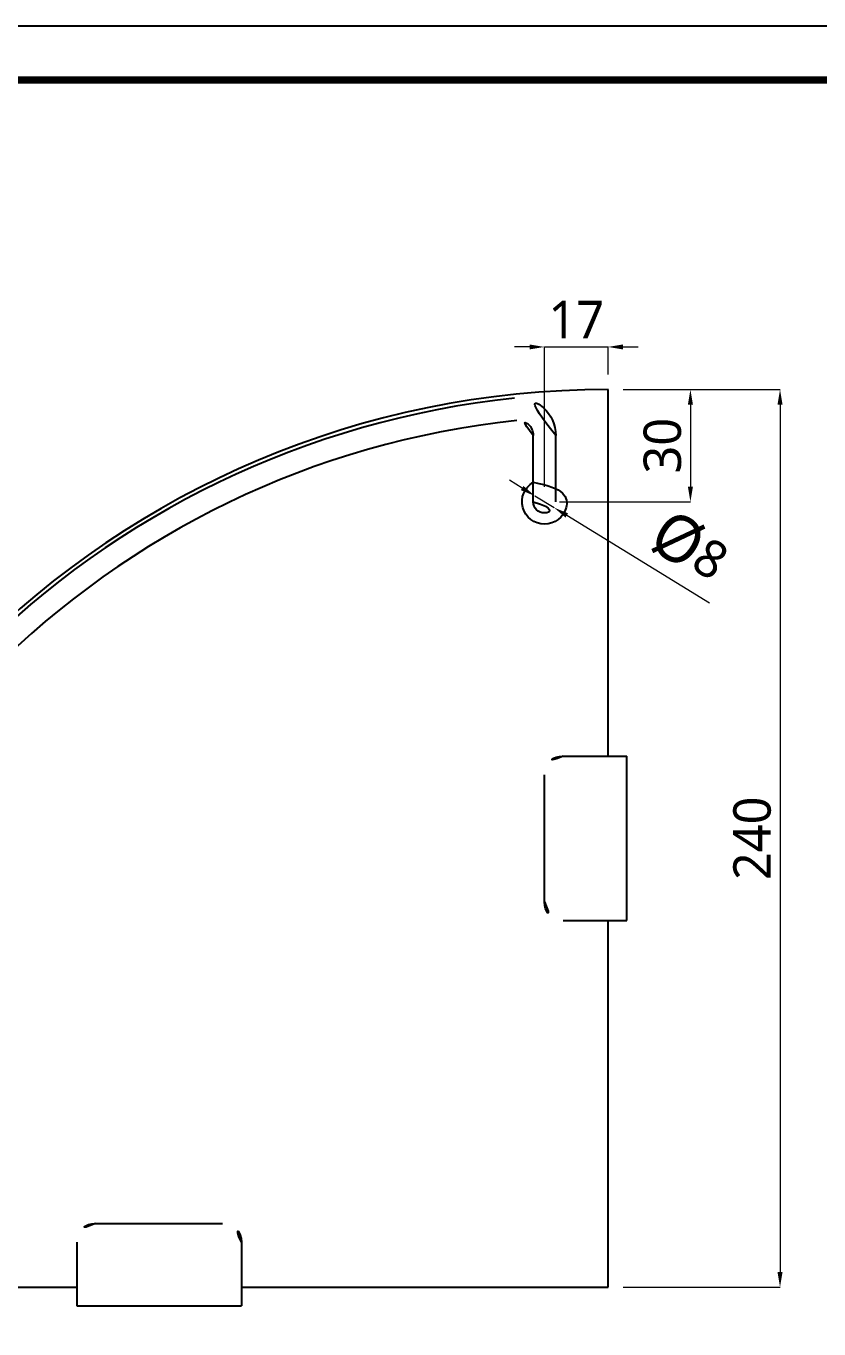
# Model space of a CAD drawing. Extents: x 16295159345 to 16296660660, y -37409619871 to -37408926496.
# Drawn here: x 16295159556.5 to 16295159768.4, y -37408926844.6 to -37408926496.2 of the extents above; entities that cross this region are included whole.
import ezdxf

# ---------------------------------------------------------------- set-up
doc = ezdxf.new("R2010")
doc.units = 0
doc.header["$LTSCALE"] = 10
doc.header["$MEASUREMENT"] = 0
doc.header["$PDMODE"] = 3
doc.header["$PDSIZE"] = -10
doc.layers.get('0').update_dxf_attribs({"linetype": 'CONTINUOUS'})
doc.layers.get('DEFPOINTS').update_dxf_attribs({"linetype": 'CONTINUOUS'})
doc.layers.add('BODY', color=7, linetype='CONTINUOUS')
doc.layers.add('Default', color=7, linetype='CONTINUOUS')
doc.styles.add('Daelim Dimension', font='')
doc.styles.get('Daelim Dimension').set_extended_font_data('NanumGothic')
doc.dimstyles.new('DEFAULT', dxfattribs={"dimscale": 2, "dimtxt": 2, "dimasz": 2, "dimexe": 0, "dimexo": 2, "dimgap": 1, "dimtad": 1, "dimdec": 1, "dimzin": 9, "dimdsep": 46, "dimtxsty": 'Daelim Dimension', "dimcen": 0.5, "dimclrd": 252, "dimclre": 252, "dimclrt": 3, "dimadec": 1, "dimazin": 0, "dimtfac": 1, "dimtdec": 1, "dimtix": 1, "dimtmove": 0, "dimatfit": 3, "dimfxl": 1, "dimtolj": 1, "dimtzin": 1, "dimlwd": 9, "dimlwe": 9, "dimarcsym": 0})

# ---------------------------------------------------------------- blocks, each defined once
blk = doc.blocks.new('*D8')
at = {"layer": 'BODY', "color": 5, "lineweight": 9, "ltscale": 0.7, "transparency": 16777216}
for p, q in [((16295159716.05924, -37408926593.401627), (16295159758.006201, -37408926593.401627)), ((16295159758.006201, -37408926597.401627), (16295159758.006201, -37408926829.401627)), ((16295159716.05924, -37408926833.401627), (16295159758.006201, -37408926833.401627))]:
    blk.add_line(p, q, dxfattribs=at)
at = {"layer": 'BODY', "color": 5, "ltscale": 0.7, "transparency": 16777216}
for points in [[(16295159757.339531, -37408926597.401627), (16295159758.672859, -37408926597.401627), (16295159758.006201, -37408926593.401627)], [(16295159757.339531, -37408926829.401627), (16295159758.672859, -37408926829.401627), (16295159758.006201, -37408926833.401627)]]:
    blk.add_solid(points, dxfattribs=at)
at = {"layer": 'DEFPOINTS', "color": 0, "ltscale": 0.7, "transparency": 16777216}
for p in [(16295159712.05924, -37408926593.401627), (16295159712.05924, -37408926833.401627), (16295159758.006201, -37408926833.401627)]:
    blk.add_point(p, dxfattribs=at)
at = {"layer": 'BODY', "color": 7, "ltscale": 0.7, "transparency": 16777216, "insert": (16295159750.584169, -37408926713.401627), "char_height": 10, "attachment_point": 5, "rotation": 90, "style": 'Daelim Dimension'}
blk.add_mtext('\\A1;240', dxfattribs=at)
blk = doc.blocks.new('*D1')
at = {"layer": 'Default', "color": 5, "lineweight": 9, "transparency": 16777216}
for p, q in [((16295159716.05924, -37408926593.401627), (16295159734.059999, -37408926593.401627)), ((16295159734.059999, -37408926597.401627), (16295159734.059999, -37408926619.401627)), ((16295159699.05924, -37408926623.401627), (16295159734.059999, -37408926623.401627))]:
    blk.add_line(p, q, dxfattribs=at)
at = {"layer": 'Default', "color": 5, "transparency": 16777216}
for points in [[(16295159733.393339, -37408926597.401627), (16295159734.726669, -37408926597.401627), (16295159734.059999, -37408926593.401627)], [(16295159733.393339, -37408926619.401627), (16295159734.726669, -37408926619.401627), (16295159734.059999, -37408926623.401627)]]:
    blk.add_solid(points, dxfattribs=at)
at = {"layer": 'DEFPOINTS', "color": 0, "transparency": 16777216}
for p in [(16295159712.05924, -37408926593.401627), (16295159695.05924, -37408926623.401627), (16295159734.059999, -37408926623.401627)]:
    blk.add_point(p, dxfattribs=at)
at = {"layer": 'Default', "color": 7, "transparency": 16777216, "insert": (16295159726.609369, -37408926608.401627), "char_height": 10, "attachment_point": 5, "rotation": 90, "style": 'Daelim Dimension'}
blk.add_mtext('\\A1;30', dxfattribs=at)
blk = doc.blocks.new('*D2')
at = {"layer": 'Default', "color": 5, "lineweight": 9, "transparency": 16777216}
for p, q in [((16295159691.05924, -37408926582.000053), (16295159687.05924, -37408926582.000053)), ((16295159695.05924, -37408926619.401627), (16295159695.05924, -37408926582.000053)), ((16295159695.05924, -37408926582.000053), (16295159712.05924, -37408926582.000053)), ((16295159712.05924, -37408926589.401627), (16295159712.05924, -37408926582.000053)), ((16295159716.05924, -37408926582.000053), (16295159720.05924, -37408926582.000053))]:
    blk.add_line(p, q, dxfattribs=at)
at = {"layer": 'Default', "color": 5, "transparency": 16777216}
for points in [[(16295159691.05924, -37408926581.333382), (16295159691.05924, -37408926582.66671), (16295159695.05924, -37408926582.000053)], [(16295159716.05924, -37408926581.333382), (16295159716.05924, -37408926582.66671), (16295159712.05924, -37408926582.000053)]]:
    blk.add_solid(points, dxfattribs=at)
at = {"layer": 'DEFPOINTS', "color": 0, "transparency": 16777216}
for p in [(16295159712.05924, -37408926582.000053), (16295159712.05924, -37408926593.401627), (16295159695.05924, -37408926623.401627)]:
    blk.add_point(p, dxfattribs=at)
at = {"layer": 'Default', "color": 7, "transparency": 16777216, "insert": (16295159703.55924, -37408926574.663849), "char_height": 10, "attachment_point": 5, "style": 'Daelim Dimension'}
blk.add_mtext('\\A1;17', dxfattribs=at)
blk = doc.blocks.new('*D3')
at = {"layer": 'Default', "color": 5, "lineweight": 9, "transparency": 16777216}
for p, q in [((16295159689.09, -37408926619.74), (16295159685.68, -37408926617.65)), ((16295159692.5, -37408926621.83), (16295159697.62, -37408926624.97)), ((16295159739.18, -37408926650.48), (16295159701.03, -37408926627.06))]:
    blk.add_line(p, q, dxfattribs=at)
at = {"layer": 'Default', "color": 252, "lineweight": 9, "transparency": 16777216}
blk.add_arc((16295159695.06, -37408926623.4), 3, 277.1063, 328.4667, dxfattribs=at)
at = {"layer": 'Default', "color": 5, "transparency": 16777216}
for points in [[(16295159689.44, -37408926619.17), (16295159688.74, -37408926620.31), (16295159692.5, -37408926621.83)], [(16295159701.37, -37408926626.49), (16295159700.68, -37408926627.63), (16295159697.62, -37408926624.97)]]:
    blk.add_solid(points, dxfattribs=at)
at = {"layer": 'DEFPOINTS', "color": 0, "transparency": 16777216}
for p in [(16295159692.5, -37408926621.83), (16295159697.62, -37408926624.97)]:
    blk.add_point(p, dxfattribs=at)
at = {"layer": 'Default', "color": 7, "transparency": 16777216, "insert": (16295159733.91, -37408926635.52), "char_height": 10, "attachment_point": 5, "rotation": 328.4669, "style": 'Daelim Dimension'}
blk.add_mtext('\\A1;{\\H1.25x;\\C256;Ø}8', dxfattribs=at)

msp = doc.modelspace()

# ---------------------------------------------------------------- linework, layer by layer
for p, q in [((16295159700.05924, -37408926691.401627), (16295159717.05924, -37408926691.401627)), ((16295159717.05924, -37408926735.401627), (16295159717.05924, -37408926691.401627)), ((16295159695.05924, -37408926730.401627), (16295159695.05924, -37408926696.401627)), ((16295159700.05924, -37408926735.401627), (16295159717.05924, -37408926735.401627)), ((16295159575.05924, -37408926816.401627), (16295159609.05924, -37408926816.401627)), ((16295159570.05924, -37408926821.401627), (16295159570.05924, -37408926838.401627)), ((16295159614.05924, -37408926821.401627), (16295159614.05924, -37408926838.401627)), ((16295159570.05924, -37408926838.401627), (16295159614.05924, -37408926838.401627))]:
    msp.add_line(p, q)
at = {"ltscale": 0.5}
msp.add_lwpolyline([(16295159344.667589, -37408927116.290787), (16295160190.96759, -37408927116.290787), (16295160190.96759, -37408926496.190781), (16295159344.667589, -37408926496.190781)], close=True, dxfattribs=at)
at = {"color": 5, "linetype": 'ByBlock', "lineweight": 200, "const_width": 1.95}
msp.add_lwpolyline([(16295159358.276239, -37408927089.738663), (16295160177.276239, -37408927089.738663), (16295160177.276239, -37408926510.588654), (16295159358.276239, -37408926510.588654)], close=True, dxfattribs=at)
for centre, start, end in [((16295159700.05924, -37408926696.401627), 90, 180), ((16295159700.05924, -37408926730.401627), 180, 270), ((16295159575.05924, -37408926821.401627), 90, 180), ((16295159609.05924, -37408926821.401627), 0, 90)]:
    msp.add_arc(centre, 5, start, end)
at = {"layer": 'BODY', "ltscale": 0.7}
for p, q in [((16295159712.05924, -37408926691.401627), (16295159712.05924, -37408926593.401627)), ((16295159692.05924, -37408926623.401627), (16295159692.05924, -37408926605.66275)), ((16295159698.05924, -37408926623.401627), (16295159698.05924, -37408926605.66275)), ((16295159712.05924, -37408926833.401627), (16295159712.05924, -37408926735.401627)), ((16295159472.05924, -37408926833.401627), (16295159570.05924, -37408926833.401627)), ((16295159614.05924, -37408926833.401627), (16295159712.05924, -37408926833.401627))]:
    msp.add_line(p, q, dxfattribs=at)
for centre, radius, start, end in [((16295159712.05924, -37408926833.401627), 240, 90, 180), ((16295159712.05924, -37408926833.401627), 239, 96.01583009, 173.98407268), ((16295159688.05924, -37408926605.66275), 10, 0, 96.01583009), ((16295159712.05924, -37408926833.401627), 233, 96.01583009, 173.98407268), ((16295159688.05924, -37408926605.66275), 4, 0, 96.01583009), ((16295159695.05924, -37408926623.401627), 6, 119.99993044, 60.00006956), ((16295159695.05924, -37408926623.401627), 3, 180, 0)]:
    msp.add_arc(centre, radius, start, end, dxfattribs=at)

# ---------------------------------------------------------------- dimensions: what is measured, and where the dimension line sits
at = {"layer": 'BODY', "color": 5, "ltscale": 0.7}
dim = msp.add_linear_dim(base=(16295159758.006201, -37408926833.401627), p1=(16295159712.05924, -37408926593.401627), p2=(16295159712.05924, -37408926833.401627), angle=90, dimstyle='DEFAULT', override={"dimtxt": 5, "dimclrd": 5, "dimclre": 5, "dimclrt": 7}, dxfattribs=at)
dim.commit()
dim.dimension.update_dxf_attribs({"geometry": '*D8', "text_midpoint": (16295159750.584169, -37408926713.401627)})
at = {"layer": 'Default', "color": 5}
dim = msp.add_linear_dim(base=(16295159712.05924, -37408926582.000053), p1=(16295159695.05924, -37408926623.401627), p2=(16295159712.05924, -37408926593.401627), dimstyle='DEFAULT', override={"dimtxt": 5, "dimclrd": 5, "dimclre": 5, "dimclrt": 7}, dxfattribs=at)
dim.commit()
dim.dimension.update_dxf_attribs({"geometry": '*D2', "text_midpoint": (16295159703.55924, -37408926574.663849)})
dim = msp.add_linear_dim(base=(16295159734.059999, -37408926623.401627), p1=(16295159712.05924, -37408926593.401627), p2=(16295159695.05924, -37408926623.401627), angle=90, dimstyle='DEFAULT', override={"dimtxt": 5, "dimclrd": 5, "dimclre": 5, "dimclrt": 7}, dxfattribs=at)
dim.commit()
dim.dimension.update_dxf_attribs({"geometry": '*D1', "text_midpoint": (16295159734.060011, -37408926608.401627), "dimtype": 160})
dim = msp.add_diameter_dim_2p(p1=(16295159692.50222, -37408926621.832657), p2=(16295159697.616249, -37408926624.970612), text='{\\H1.25x;\\C256;Ø}8', dimstyle='DEFAULT', override={"dimtxt": 5, "dimclrd": 5, "dimclrt": 7}, dxfattribs=at)
dim.commit()
dim.dimension.update_dxf_attribs({"geometry": '*D3', "text_midpoint": (16295159728.685459, -37408926644.034576), "dimtype": 163})

doc.saveas('drawing.dxf')
